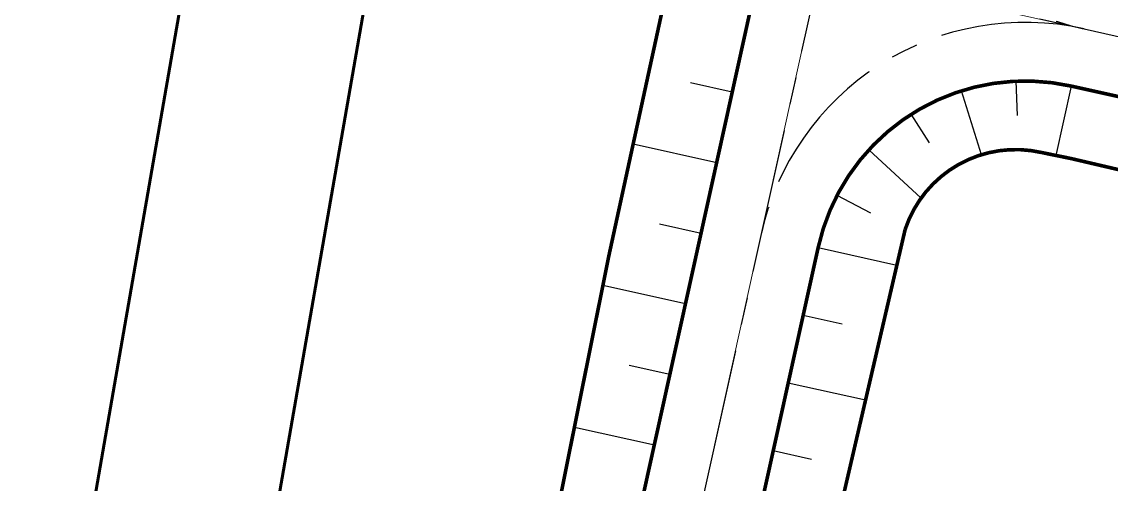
# Model space of a CAD drawing. Extents: x 5370511 to 5386565, y 1010429 to 1053793.
# Drawn here: x 5379983.5 to 5380043.9, y 1039720.9 to 1039746.5 of the extents above; entities that cross this region are included whole.
import ezdxf

# ---------------------------------------------------------------- set-up
doc = ezdxf.new("R2010")
doc.units = 0
doc.linetypes.add('осевая2', pattern=[12.5, 8, -1.5, 1.5, -1.5])
for name, color, linetype in [('АД_ось', 7, 'CONTINUOUS'), ('АД_откосы', 7, 'CONTINUOUS'), ('ТРАССА_АД', 7, 'CONTINUOUS')]:
    doc.layers.add(name, color=color, linetype=linetype)
doc.layers.add('ГИП_ТРАССА_ВЛ_6', color=1, linetype='CONTINUOUS', lineweight=25)
doc.layers.add('ТРАССА_ВЛ', color=1, linetype='CONTINUOUS', lineweight=25)

# ---------------------------------------------------------------- blocks, each defined once
blk = doc.blocks.new('ад_откосы')
at = {"layer": 'АД_ось', "color": 253, "linetype": 'осевая2'}
blk.add_lwpolyline([(5380033.82, 1039777.08), (5379997.82, 1039614.4)], dxfattribs=at)
for points in [[(5380042.3, 1039746.109, -0.414214), (5380030.928, 1039764.016)], [(5380027.69, 1039749.37), (5380073.498, 1039739.146, 0.414842), (5380097.384, 1039754.351), (5380099.18, 1039762.48)], [(5380024.431, 1039734.678, -0.41518), (5380042.349, 1039746.098)]]:
    blk.add_lwpolyline(points, format="xyb", dxfattribs=at)
at = {"layer": 'АД_откосы', "color": 253, "const_width": 0.2}
for points in [[(5379984.069, 1039620.412, 0.41707), (5379997.781, 1039629.248), (5380030.623, 1039777.787)], [(5380004.351, 1039628.873), (5380027.605, 1039733.98, -0.41518), (5380041.641, 1039742.926), (5380072.981, 1039735.953), (5380073.343, 1039735.878), (5380073.707, 1039735.81), (5380074.071, 1039735.747), (5380074.437, 1039735.69), (5380074.803, 1039735.638), (5380075.17, 1039735.593), (5380075.537, 1039735.553)], [(5380026.722, 1039710.425), (5380032.43, 1039734.992, -0.387372), (5380040.006, 1039739.244), (5380041.616, 1039738.916), (5380051.369, 1039736.639), (5380072.443, 1039732.406), (5380072.868, 1039732.328), (5380073.293, 1039732.256), (5380073.719, 1039732.192), (5380074.147, 1039732.134), (5380074.575, 1039732.083), (5380075.004, 1039732.04), (5380075.434, 1039732.003)], [(5379983.735, 1039622.087, 0.383365), (5379995.296, 1039628.424), (5379998.72, 1039644.404), (5380002.785, 1039666.282), (5380007.79, 1039690.503), (5380012.009, 1039713.678), (5380016.012, 1039733.573), (5380019.834, 1039751.122), (5380019.947, 1039751.57)]]:
    blk.add_lwpolyline(points, format="xyb", dxfattribs=at)
at = {"layer": 'АД_откосы', "color": 253, "linetype": 'ByBlock', "lineweight": -3}
for points in [[(5380020.524, 1039743.12), (5380022.845, 1039742.607)], [(5380038.66, 1039741.3), (5380038.579, 1039743.196)], [(5380036.666, 1039739.127), (5380035.551, 1039742.666)], [(5380041.641, 1039742.926), (5380040.784, 1039739.081)], [(5380033.777, 1039739.78), (5380032.766, 1039741.367)], [(5380017.351, 1039739.722), (5380021.981, 1039738.698)], [(5380033.323, 1039736.727), (5380030.412, 1039739.39)], [(5380030.533, 1039735.894), (5380028.652, 1039736.87)], [(5380018.808, 1039735.3), (5380021.116, 1039734.789)], [(5380027.605, 1039733.98), (5380031.976, 1039733.016)], [(5380015.674, 1039731.893), (5380020.252, 1039730.88)], [(5380028.939, 1039729.747), (5380026.774, 1039730.226)], [(5380017.136, 1039727.469), (5380019.388, 1039726.971)], [(5380030.233, 1039725.524), (5380025.944, 1039726.473)], [(5380014.094, 1039724.042), (5380018.524, 1039723.062)], [(5380027.238, 1039722.249), (5380025.113, 1039722.719)]]:
    blk.add_lwpolyline(points, dxfattribs=at)

msp = doc.modelspace()

# ---------------------------------------------------------------- linework, layer by layer
at = {"layer": 'ТРАССА_АД', "color": 253, "lineweight": 20}
msp.add_lwpolyline([(5380033.82, 1039777.08), (5380021.657, 1039722.116)], dxfattribs=at)
at = {"layer": 'ТРАССА_АД', "lineweight": 20}
msp.add_lwpolyline([(5380027.69, 1039749.37), (5380073.498, 1039739.146, 0.414842), (5380097.384, 1039754.351), (5380099.18, 1039762.48)], format="xyb", dxfattribs=at)
at = {"layer": 'ТРАССА_ВЛ', "color": 253, "lineweight": 20}
for points in [[(5379996.825, 1039773.586), (5379989.381, 1039730.913)], [(5379996.818, 1039773.623), (5380006.659, 1039771.396), (5379999.143, 1039728.403)]]:
    msp.add_lwpolyline(points, dxfattribs=at)

# ---------------------------------------------------------------- next in the draw order: block references
at = {"layer": 'АД_откосы', "color": 253}
msp.add_blockref('ад_откосы', (0, 0), dxfattribs=at)

# ---------------------------------------------------------------- next in the draw order: linework, layer by layer
at = {"layer": 'ГИП_ТРАССА_ВЛ_6', "color": 253, "lineweight": 60}
for points in [[(5379996.825, 1039773.586), (5379964.239, 1039586.787)], [(5379996.818, 1039773.623), (5380006.659, 1039771.396), (5379972.089, 1039573.647)]]:
    msp.add_lwpolyline(points, dxfattribs=at)

doc.saveas('drawing.dxf')
